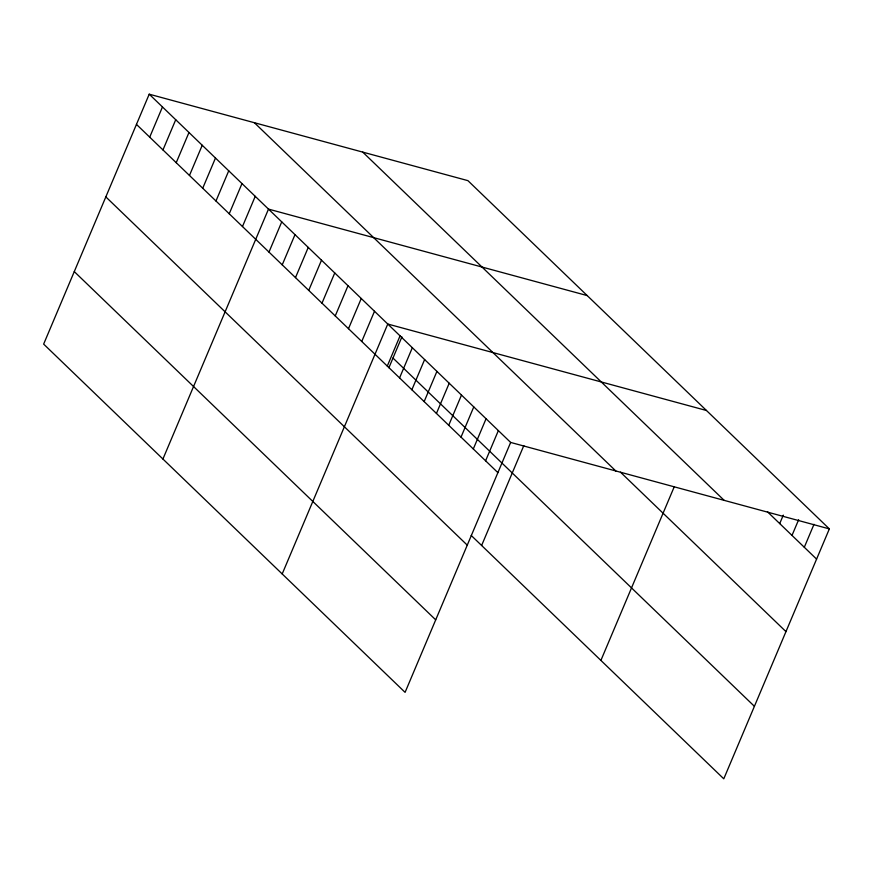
<?xml version="1.0" encoding="UTF-8"?>
<svg xmlns="http://www.w3.org/2000/svg" width="873" height="873" viewBox="0 0 873 873"><rect width="100%" height="100%" fill="white"/><g stroke="black" fill="none" stroke-linecap="round" stroke-linejoin="round"><path stroke-width="1.31" d="M149.218 94.186L43.65 344.104L405.083 692.354L510.65 442.436L149.218 94.186L467.917 180.646L829.35 528.896L723.782 778.814L471.213 535.455M149.709 137.17L162.465 106.953M162.967 149.938L175.724 119.721M176.215 162.705L188.972 132.5M189.463 175.473L202.23 145.267M202.722 188.241L215.478 158.035M215.969 201.008L228.737 170.802M229.228 213.776L241.985 183.57M242.476 226.554L255.232 196.338M162.924 459.023L268.491 209.105L587.191 295.576M268.982 252.09L281.739 221.873M282.23 264.857L294.998 234.651M295.489 277.625L308.245 247.419M308.736 290.393L321.504 260.187M321.995 303.16L334.752 272.954M335.243 315.939L348 285.722M348.491 328.706L361.258 298.49M361.749 341.474L374.506 311.257M282.197 573.943L387.765 324.036L706.464 410.496M387.285 366.082L400.052 335.876M388.9 367.729L401.918 336.891M399.572 377.922L412.34 347.716M411.87 389.762L424.627 359.556M424.158 401.602L436.915 371.396M436.445 413.442L449.202 383.236M448.733 425.282L461.49 395.076M461.02 437.122L473.777 406.916M473.308 448.962L486.065 418.756M485.595 460.802L498.363 430.596M481.623 545.483L523.822 445.59M600.897 660.414L674.305 486.621M779.72 523.582L783.299 515.125M792.007 535.422L798.642 519.719M804.306 547.262L813.996 524.313M510.65 442.436L829.35 528.896M767.432 511.742L816.593 559.113M362.753 152.12L724.175 500.371M620.485 472.162L785.962 631.615M254.392 122.722L615.814 470.973M392.981 358.061L754.403 706.312M136.461 124.392L497.883 472.642M105.829 196.894L467.262 545.145M74.281 271.601L435.703 619.852"/></g></svg>
